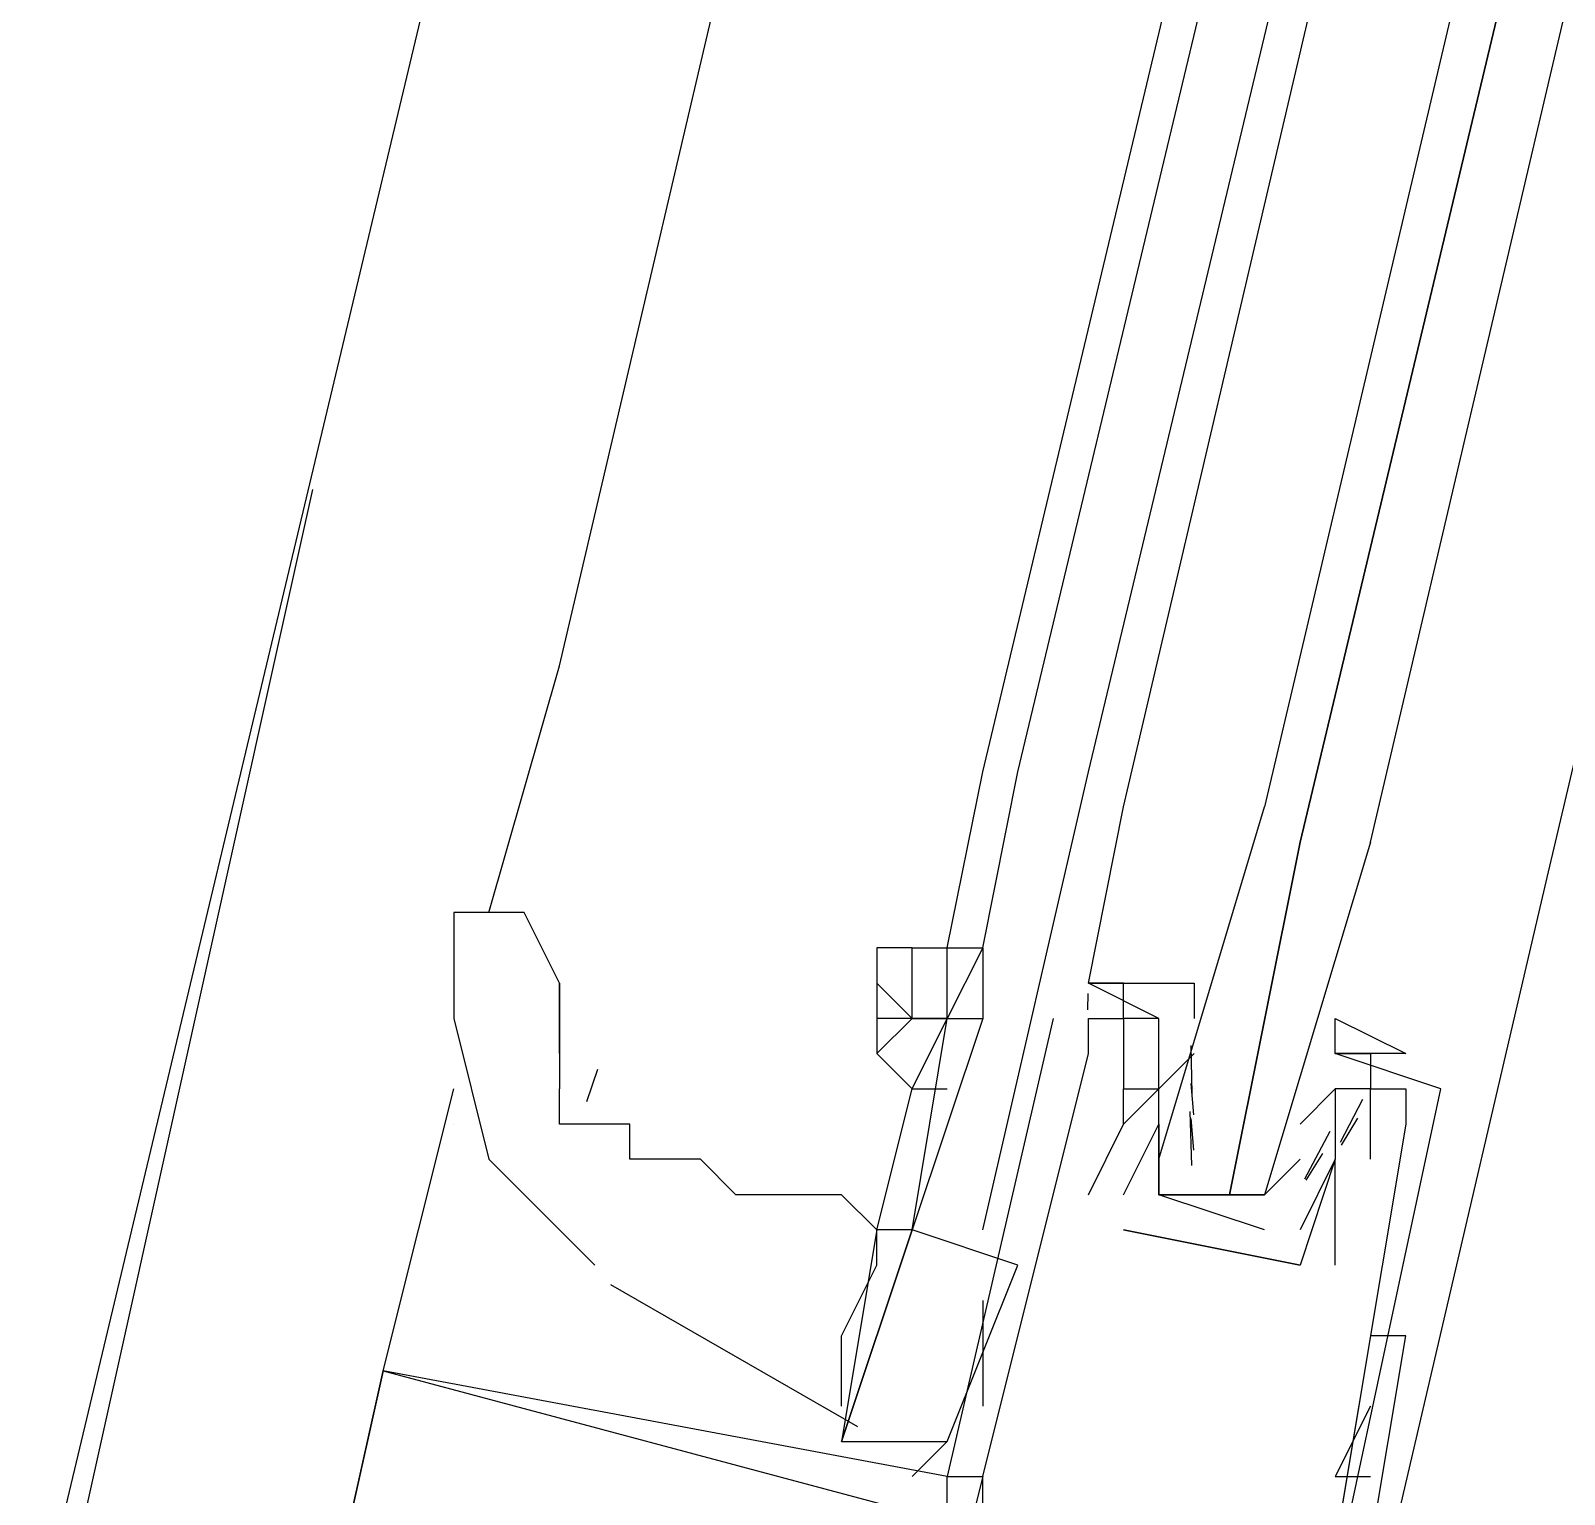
# Model space of a CAD drawing. Header units: feet. Extents: x -84 to 198, y -22 to 181.
# Drawn here: x 125.227 to 125.807, y 119.931 to 120.485 of the extents above; entities that cross this region are included whole.
import ezdxf

# ---------------------------------------------------------------- set-up
doc = ezdxf.new("R2010")
doc.units = ezdxf.units.FT
doc.layers.add('A-LINEA', color=7, linetype='CONTINUOUS')

msp = doc.modelspace()

# ---------------------------------------------------------------- linework, layer by layer
at = {"layer": 'A-LINEA'}
for p, q in [((126.9467, 127.0844), (125.2267, 119.8711)), ((125.4267, 120.2444), (126.1733, 123.4311)), ((125.5867, 120.2044), (126.3467, 123.3911)), ((125.6, 120.2044), (126.36, 123.3778)), ((125.6267, 120.2044), (126.3867, 123.3778)), ((125.64, 120.1911), (126.3867, 123.3778)), ((126.5467, 123.3378), (125.8, 120.1644)), ((125.3333, 120.3111), (125.2267, 119.8311)), ((125.4, 120.1511), (125.4267, 120.2444)), ((125.5733, 120.1378), (125.5867, 120.2044)), ((125.5867, 120.1378), (125.6, 120.2044)), ((125.5867, 120.0311), (125.6267, 120.2044)), ((125.8, 120.1644), (125.7067, 119.7644)), ((125.5733, 120.1378), (125.5733, 120.1378)), ((125.4267, 120.0978), (125.4267, 120.1244)), ((125.5467, 120.1244), (125.5467, 120.1111)), ((125.6265, 120.1143), (125.6266, 120.1205)), ((125.6265, 120.1143), (125.6266, 120.1205)), ((125.6265, 120.1143), (125.6266, 120.1205)), ((125.6533, 120.1111), (125.6267, 120.1244)), ((125.6267, 120.1244), (125.6267, 120.1244)), ((125.6267, 120.1244), (125.64, 120.1244)), ((125.6267, 120.1244), (125.64, 120.1244)), ((125.6267, 120.1244), (125.64, 120.1244)), ((125.6133, 120.1111), (125.6133, 120.1111)), ((125.6267, 120.1111), (125.6267, 120.1111)), ((125.6267, 120.1111), (125.6267, 120.1111)), ((125.64, 120.1111), (125.64, 120.1111)), ((125.6533, 120.1111), (125.6533, 120.1111)), ((125.6267, 120.0978), (125.6267, 120.0978)), ((125.6667, 120.0978), (125.6533, 120.0844)), ((125.6659, 120.0826), (125.6656, 120.1009)), ((125.6667, 120.0978), (125.6667, 120.0978)), ((125.72, 120.0978), (125.72, 120.0978)), ((125.4411, 120.0918), (125.4369, 120.0795)), ((125.6665, 120.0746), (125.6655, 120.0865)), ((125.36, 119.9778), (125.3867, 120.0844)), ((125.5467, 120.0311), (125.56, 120.0844)), ((125.64, 120.0844), (125.64, 120.0844)), ((125.64, 120.0844), (125.64, 120.0844)), ((125.6533, 120.0844), (125.6533, 120.0844)), ((125.6533, 120.0844), (125.6533, 120.0844)), ((125.6667, 120.0844), (125.6667, 120.0844)), ((125.7067, 120.0711), (125.72, 120.0844)), ((125.72, 120.0844), (125.72, 120.0844)), ((125.7303, 120.0804), (125.7219, 120.0641)), ((125.7333, 120.0844), (125.7333, 120.0844)), ((125.7467, 120.0844), (125.7467, 120.0844)), ((125.76, 120.0844), (125.76, 120.0844)), ((125.6658, 120.0555), (125.6652, 120.0759)), ((125.6665, 120.0613), (125.6655, 120.0732)), ((125.7285, 120.0734), (125.7223, 120.0632)), ((125.3867, 120.0711), (125.3867, 120.0711)), ((125.64, 120.0711), (125.64, 120.0711)), ((125.64, 120.0711), (125.64, 120.0711)), ((125.6533, 120.0711), (125.6533, 120.0711)), ((125.7067, 120.0711), (125.7067, 120.0711)), ((125.718, 120.0683), (125.7084, 120.0503)), ((125.72, 120.0711), (125.72, 120.0711)), ((125.7467, 120.0711), (125.7467, 120.0711)), ((125.6533, 120.0578), (125.6533, 120.0578)), ((125.7067, 120.0578), (125.7067, 120.0578)), ((125.7152, 120.06), (125.7089, 120.0499)), ((125.72, 120.0578), (125.72, 120.0578)), ((125.72, 120.0578), (125.72, 120.0578)), ((125.7333, 120.0578), (125.7333, 120.0578)), ((125.6267, 120.0444), (125.6267, 120.0444)), ((125.64, 120.0444), (125.64, 120.0444)), ((125.64, 120.0444), (125.64, 120.0444)), ((125.6667, 120.0444), (125.68, 120.0444)), ((125.6933, 120.0444), (125.6933, 120.0444)), ((125.5467, 120.0311), (125.5467, 120.0311)), ((125.5467, 120.0311), (125.5467, 120.0311)), ((125.56, 120.0311), (125.56, 120.0311)), ((125.64, 120.0311), (125.64, 120.0311)), ((125.64, 120.0311), (125.64, 120.0311)), ((125.5733, 119.9511), (125.6, 120.0178)), ((125.7067, 120.0178), (125.7067, 120.0178)), ((125.7067, 120.0178), (125.7067, 120.0178)), ((125.72, 120.0178), (125.72, 120.0178)), ((125.446, 120.0105), (125.5394, 119.9567)), ((125.5867, 120.0044), (125.5867, 119.9644)), ((125.7333, 119.9911), (125.72, 119.9111)), ((125.7333, 119.9911), (125.72, 119.9111)), ((125.7467, 119.9911), (125.7467, 119.9911)), ((125.36, 119.9778), (125.3333, 119.8578)), ((125.36, 119.9778), (125.3333, 119.8578)), ((125.36, 119.9778), (125.3333, 119.8578)), ((125.36, 119.9778), (125.36, 119.9778)), ((125.36, 119.9778), (125.36, 119.9778)), ((125.36, 119.9778), (125.36, 119.9778)), ((125.36, 119.9778), (125.36, 119.9778)), ((125.36, 119.9778), (125.36, 119.9778)), ((125.36, 119.9778), (125.36, 119.9778)), ((125.36, 119.9778), (125.36, 119.9778)), ((125.36, 119.9778), (125.36, 119.9778)), ((125.36, 119.9778), (125.36, 119.9778)), ((125.7333, 119.9644), (125.72, 119.9378)), ((125.7333, 119.9644), (125.7333, 119.9644)), ((125.5333, 119.9511), (125.5333, 119.9511)), ((125.56, 119.9378), (125.5733, 119.9511)), ((125.5733, 119.9378), (125.5733, 119.9378)), ((125.5733, 119.9378), (125.5733, 119.9378)), ((125.5733, 119.9378), (125.5733, 119.9378)), ((125.5733, 119.9378), (125.5733, 119.9378)), ((125.5867, 119.9378), (125.5867, 119.9378)), ((125.5867, 119.9378), (125.5867, 119.9378)), ((125.5867, 119.9378), (125.5867, 119.9378)), ((125.72, 119.9378), (125.7333, 119.9378))]:
    msp.add_line(p, q, dxfattribs=at)
for points in [[(125.7333, 120.1778), (126.4933, 123.4178), (126.48, 123.4178), (125.7067, 120.1778), (126.48, 123.4178), (126.4667, 123.4178), (126.4533, 123.4311), (126.4533, 123.4178), (125.6933, 120.1911)], [(125.64, 120.1111), (125.64, 120.1244), (125.6267, 120.1244), (125.64, 120.1911)], [(125.7333, 120.1778), (125.6933, 120.0444), (125.68, 120.0444), (125.7067, 120.1778), (125.68, 120.0444), (125.6667, 120.0444), (125.6533, 120.0444), (125.6533, 120.0578), (125.6933, 120.1911)], [(125.4267, 120.1244), (125.4133, 120.1511), (125.4, 120.1511), (125.3867, 120.1511)], [(125.3867, 120.1511), (125.3867, 120.1378), (125.3867, 120.1111), (125.4, 120.0578), (125.44, 120.0178)], [(125.56, 120.1378), (125.5467, 120.1378), (125.5467, 120.1244), (125.56, 120.1111), (125.56, 120.1111)], [(125.56, 120.1378), (125.56, 120.1378), (125.5467, 120.1378)], [(125.56, 120.1378), (125.56, 120.1378), (125.5733, 120.1378), (125.5867, 120.1378), (125.5867, 120.1378)], [(125.5733, 120.1111), (125.56, 120.1111), (125.56, 120.1378), (125.5733, 120.1378)], [(125.5733, 120.1378), (125.5867, 120.1378), (125.5733, 120.1111), (125.5733, 120.1378)], [(125.5867, 120.1378), (125.5867, 120.1378), (125.5867, 120.1111)], [(125.5867, 120.1378), (125.5867, 120.1378), (125.5867, 120.1378)], [(125.4267, 120.1244), (125.4267, 120.1111), (125.4267, 120.0844)], [(125.64, 120.1111), (125.64, 120.1244), (125.6267, 120.1244)], [(125.64, 120.1111), (125.64, 120.1244), (125.6267, 120.1244)], [(125.6933, 120.0311), (125.6533, 120.0444), (125.6533, 120.0711), (125.6533, 120.0844), (125.6533, 120.0978), (125.6533, 120.1111), (125.64, 120.1111), (125.64, 120.1244), (125.6667, 120.1244), (125.6667, 120.1111)], [(125.56, 120.1111), (125.5467, 120.1111), (125.5467, 120.0978), (125.56, 120.1111), (125.5733, 120.1111)], [(125.56, 120.0311), (125.5733, 120.1111), (125.5867, 120.1111), (125.56, 120.0311)], [(125.56, 120.0844), (125.5733, 120.1111), (125.5733, 120.1111), (125.5733, 120.1111)], [(125.6133, 120.1111), (125.5733, 119.9378), (125.5867, 119.9378), (125.5733, 119.8844)], [(125.5867, 119.9378), (125.6267, 120.0978), (125.6267, 120.1111), (125.64, 120.1111), (125.64, 120.0844)], [(125.72, 120.0978), (125.72, 120.1111), (125.7467, 120.0978), (125.72, 120.0978), (125.7333, 120.0978), (125.7333, 120.0844), (125.72, 120.0844), (125.72, 120.0711), (125.72, 120.0578), (125.7067, 120.0311)], [(125.5467, 120.0978), (125.5467, 120.0978), (125.56, 120.0844), (125.5733, 120.0844)], [(125.6933, 119.8444), (125.7067, 119.9111), (125.72, 119.8978), (125.76, 120.0844), (125.72, 120.0978)], [(125.5467, 120.0311), (125.5333, 120.0444), (125.5067, 120.0444), (125.4933, 120.0444), (125.48, 120.0578), (125.4667, 120.0578), (125.4533, 120.0578), (125.4533, 120.0711), (125.44, 120.0711), (125.4267, 120.0711), (125.4267, 120.0844)], [(125.5333, 119.9644), (125.5333, 119.9911), (125.5467, 120.0178), (125.5467, 120.0311), (125.5467, 120.0311), (125.56, 120.0844)], [(125.7333, 120.0578), (125.7333, 120.0844), (125.7467, 120.0844), (125.7467, 120.0711), (125.72, 119.9111), (125.7067, 119.9111), (125.6933, 119.8844), (125.6933, 119.8711), (125.6667, 119.8844), (125.6133, 119.8978), (125.5867, 119.8978), (125.6, 119.9111), (125.5867, 119.9111), (125.5867, 119.9378)], [(125.64, 120.0444), (125.6533, 120.0711), (125.6533, 120.0844), (125.64, 120.0711), (125.64, 120.0844), (125.6533, 120.0844)], [(125.6267, 120.0444), (125.64, 120.0711), (125.64, 120.0711)], [(125.72, 120.0711), (125.72, 120.0578), (125.7067, 120.0178), (125.64, 120.0311)], [(125.6533, 120.0711), (125.6533, 120.0578), (125.6533, 120.0444), (125.6933, 120.0444), (125.7067, 120.0578)], [(125.72, 120.0178), (125.72, 120.0578), (125.72, 120.0578)], [(125.6, 120.0178), (125.56, 120.0311), (125.5333, 119.9511), (125.5733, 119.9511)], [(125.5467, 120.0311), (125.5467, 120.0311), (125.5333, 119.9511), (125.5333, 119.9511), (125.56, 120.0311), (125.5467, 120.0311), (125.5467, 120.0311)], [(125.64, 120.0311), (125.7067, 120.0178), (125.7067, 120.0178)], [(125.72, 119.9111), (125.7333, 119.9111), (125.7467, 119.9911), (125.7333, 119.9911)], [(125.4133, 119.8444), (125.4133, 119.8311), (125.3333, 119.8578), (125.36, 119.9778), (125.56, 119.9244), (125.56, 119.9111)], [(125.4133, 119.8444), (125.4133, 119.8311), (125.3333, 119.8578), (125.36, 119.9778), (125.56, 119.9244), (125.56, 119.9111)], [(125.4133, 119.8444), (125.4133, 119.8311), (125.3333, 119.8578), (125.36, 119.9778), (125.56, 119.9244), (125.56, 119.9111)], [(125.6667, 119.7911), (125.6667, 119.8044), (125.6533, 119.8178), (125.6267, 119.8178), (125.6, 119.8311), (125.5867, 119.8311), (125.5733, 119.8044), (125.5333, 119.8044), (125.56, 119.8978), (125.5733, 119.9111), (125.56, 119.9111), (125.56, 119.9244), (125.5733, 119.9244), (125.5733, 119.9378), (125.36, 119.9778)], [(125.6667, 119.7911), (125.6667, 119.8044), (125.6533, 119.8178), (125.6267, 119.8178), (125.6, 119.8311), (125.5867, 119.8311), (125.5733, 119.8044), (125.5333, 119.8044), (125.56, 119.8978), (125.5733, 119.9111), (125.56, 119.9111), (125.56, 119.9244), (125.5733, 119.9244), (125.5733, 119.9378), (125.36, 119.9778)], [(125.6667, 119.7911), (125.6667, 119.8044), (125.6533, 119.8178), (125.6267, 119.8178), (125.6, 119.8311), (125.5867, 119.8311), (125.5733, 119.8044), (125.5333, 119.8044), (125.56, 119.8978), (125.5733, 119.9111), (125.56, 119.9111), (125.56, 119.9244), (125.5733, 119.9244), (125.5733, 119.9378), (125.36, 119.9778)]]:
    msp.add_lwpolyline(points, dxfattribs=at)

doc.saveas('drawing.dxf')
